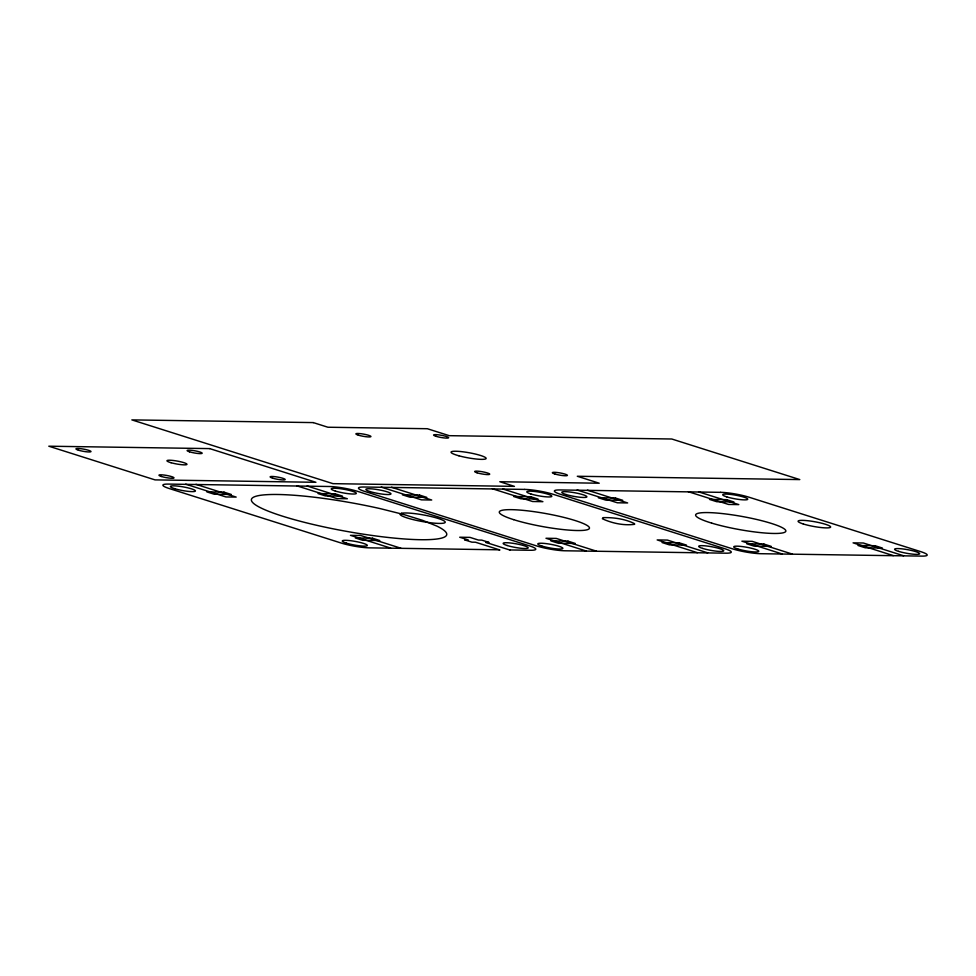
<?xml version="1.0" encoding="UTF-8"?>
<svg xmlns="http://www.w3.org/2000/svg" width="976" height="976" viewBox="0 0 976 976"><rect width="100%" height="100%" fill="white"/><g stroke="black" fill="none" stroke-linecap="round" stroke-linejoin="round"><path stroke-width="1.46" d="M499.358 549.805L369.44 547.853A20.35 2.977 10.2 0 1 341.124 543.022L169.226 488.525A20.35 2.977 10.2 0 1 168.287 484.084L329.18 486.499A20.35 2.977 10.2 0 1 357.497 491.331L529.431 545.84A20.301 2.965 10.2 0 1 530.334 550.269L509.631 549.952M903.569 555.759L863.345 543.01L853.073 542.851L893.308 555.612M698.584 491.855L738.808 504.604L728.535 504.446L688.312 491.697M792.402 554.1L752.167 541.351L741.894 541.192L782.13 553.953M587.406 490.184L627.641 502.945L617.369 502.786L577.133 490.037M707.661 552.831L667.425 540.082L657.165 539.923L697.389 552.684M502.664 488.927L542.9 501.676L532.628 501.518L492.392 488.769M596.482 551.172L556.259 538.423L545.987 538.264L586.222 551.013M391.498 487.256L431.721 500.017L421.449 499.858L381.226 487.109M510.204 550.135L485.719 542.375L489.025 542.424L481.717 540.106L478.399 540.057L469.981 537.386L459.708 537.227L468.138 539.899L464.6 539.85L471.908 542.168L475.446 542.217L499.932 549.988M307.123 485.999L347.358 498.748L337.086 498.602L296.863 485.841M400.953 548.244L360.717 535.495L350.445 535.336L390.681 548.097M195.956 484.34L236.18 497.089L225.92 496.943L185.684 484.181M401.636 513.266L400.233 513.876A22.899 3.343 10.2 0 0 426.085 522.16L431.734 522.904A22.899 3.343 10.2 0 0 438.224 518.476A22.899 3.343 10.2 0 0 401.636 513.266M603.29 517.634L602.351 518.732C612.111 523.307 623.932 525.783 634.62 524.319L634.546 523.661C625.067 518.915 613.843 517.39 603.29 517.634M313.272 422.596L131.845 419.887L332.999 483.657L514.425 486.365L499.797 481.729L599.227 483.218L577.292 476.264L799.795 479.582L671.781 439.005L449.277 435.674L427.342 428.72L327.899 427.232L313.272 422.596M209.694 448.606L48.8 446.203L155.038 479.887L315.919 482.29L209.694 448.606M524.722 489.415L363.828 487.012A20.35 2.977 10.2 0 0 364.768 491.44L536.654 545.938A20.35 2.977 10.2 0 0 564.982 550.781L725.863 553.185A20.301 2.965 10.2 0 0 724.961 548.768L553.038 494.259A20.35 2.977 10.2 0 0 524.722 489.415M720.63 492.343L559.736 489.94A20.35 2.977 10.2 0 0 560.675 494.368L732.573 548.866A20.35 2.977 10.2 0 0 760.89 553.709L921.783 556.113A20.301 2.965 10.2 0 0 920.88 551.696L748.946 497.187A20.35 2.977 10.2 0 0 720.63 492.343M223.98 492.148L206.863 491.892L214.183 494.21L231.3 494.466L223.98 492.148M335.158 493.819L318.042 493.563L325.35 495.881L342.466 496.137L335.158 493.819M419.521 495.076L402.405 494.82L409.713 497.138L426.829 497.394L419.521 495.076M530.688 496.735L513.571 496.479L520.891 498.797L538.008 499.053L530.688 496.735M615.429 498.004L598.312 497.748L605.632 500.066L622.749 500.322L615.429 498.004M726.608 499.663L709.491 499.407L716.799 501.725L733.915 501.981L726.608 499.663M372.454 538.215L355.337 537.959L362.657 540.277L379.774 540.533L372.454 538.215M567.995 541.143L550.879 540.887L558.187 543.205L575.303 543.461L567.995 541.143M679.162 542.802L662.045 542.546L669.365 544.864L686.482 545.12L679.162 542.802M763.903 544.071L746.786 543.815L754.106 546.133L771.223 546.389L763.903 544.071M875.082 545.73L857.965 545.474L865.273 547.792L882.389 548.048L875.082 545.73M403.552 514.462L380.701 508.74A99.223 14.494 10.2 0 0 251.588 498.943A99.223 14.494 10.2 0 0 367.842 534.848A99.223 14.494 10.2 0 0 436.784 526.052L422.669 520.367L403.552 514.462M507.142 545.499A12.725 1.854 10.2 0 0 527.894 548.195A12.725 1.854 10.2 0 0 512.058 543.181A12.725 1.854 10.2 0 0 507.142 545.499M335.244 491.001A12.725 1.854 10.2 0 0 356.008 493.71A12.725 1.854 10.2 0 0 340.173 488.683A12.725 1.854 10.2 0 0 335.244 491.001M346.26 543.095A12.725 1.854 10.2 0 0 367.013 545.791A12.725 1.854 10.2 0 0 351.177 540.777A12.725 1.854 10.2 0 0 346.26 543.095M174.606 488.671A12.725 1.854 10.2 0 0 195.188 491.27A12.725 1.854 10.2 0 0 178.974 486.243A12.725 1.854 10.2 0 0 174.606 488.671M541.79 546.011A12.725 1.854 10.2 0 0 562.554 548.719A12.725 1.854 10.2 0 0 546.719 543.693A12.725 1.854 10.2 0 0 541.79 546.011M370.136 491.599A12.725 1.854 10.2 0 0 390.729 494.185A12.725 1.854 10.2 0 0 374.503 489.159A12.725 1.854 10.2 0 0 370.136 491.599M530.785 493.929A12.725 1.854 10.2 0 0 551.538 496.625A12.725 1.854 10.2 0 0 535.702 491.611A12.725 1.854 10.2 0 0 530.785 493.929M702.683 548.427A12.725 1.854 10.2 0 0 723.436 551.123A12.725 1.854 10.2 0 0 707.6 546.109A12.725 1.854 10.2 0 0 702.683 548.427M737.71 548.939A12.725 1.854 10.2 0 0 758.462 551.647A12.725 1.854 10.2 0 0 742.626 546.621A12.725 1.854 10.2 0 0 737.71 548.939M566.056 494.527A12.725 1.854 10.2 0 0 586.637 497.113A12.725 1.854 10.2 0 0 570.423 492.087A12.725 1.854 10.2 0 0 566.056 494.527M726.705 496.857A12.725 1.854 10.2 0 0 747.457 499.553A12.725 1.854 10.2 0 0 731.622 494.539A12.725 1.854 10.2 0 0 726.705 496.857M898.591 551.355A12.725 1.854 10.2 0 0 919.355 554.051A12.725 1.854 10.2 0 0 903.52 549.037A12.725 1.854 10.2 0 0 898.591 551.355M513.583 519.635A45.787 6.686 10.2 0 0 588.296 529.358A45.787 6.686 10.2 0 0 531.286 511.29A45.787 6.686 10.2 0 0 513.583 519.635M711.626 523.087A45.787 6.686 10.2 0 0 785.131 532.042A45.787 6.686 10.2 0 0 725.534 513.949A45.787 6.686 10.2 0 0 711.626 523.087M803.285 523.978A16.531 2.416 10.2 0 0 830.234 527.467A16.531 2.416 10.2 0 0 809.568 520.94A16.531 2.416 10.2 0 0 803.285 523.978M554.771 473.958A7.637 1.11 10.2 0 0 567.215 475.58A7.637 1.11 10.2 0 0 557.723 472.567A7.637 1.11 10.2 0 0 554.771 473.958M358.29 435.137A7.637 1.11 10.2 0 0 370.746 436.76A7.637 1.11 10.2 0 0 361.242 433.747A7.637 1.11 10.2 0 0 358.29 435.137M435.991 436.296A7.637 1.11 10.2 0 0 448.448 437.919A7.637 1.11 10.2 0 0 438.944 434.906A7.637 1.11 10.2 0 0 435.991 436.296M477.069 472.787A7.637 1.11 10.2 0 0 489.525 474.409A7.637 1.11 10.2 0 0 480.021 471.396A7.637 1.11 10.2 0 0 477.069 472.787M458.94 455.804A17.812 2.599 10.2 0 0 486.121 458.537A17.812 2.599 10.2 0 0 460.794 451.559A17.812 2.599 10.2 0 0 458.94 455.804M171.068 462.722A10.175 1.488 10.2 0 0 186.928 464.454A10.175 1.488 10.2 0 0 172.898 460.44A10.175 1.488 10.2 0 0 171.068 462.722M189.527 451.815A7.637 1.11 10.2 0 0 201.983 453.437A7.637 1.11 10.2 0 0 192.479 450.424A7.637 1.11 10.2 0 0 189.527 451.815M78.348 450.156A7.637 1.11 10.2 0 0 90.805 451.778A7.637 1.11 10.2 0 0 81.301 448.765A7.637 1.11 10.2 0 0 78.348 450.156M161.369 476.471A7.637 1.11 10.2 0 0 173.813 478.094A7.637 1.11 10.2 0 0 164.322 475.08A7.637 1.11 10.2 0 0 161.369 476.471M272.536 478.13A7.637 1.11 10.2 0 0 284.992 479.753A7.637 1.11 10.2 0 0 275.488 476.739A7.637 1.11 10.2 0 0 272.536 478.13"/></g></svg>
